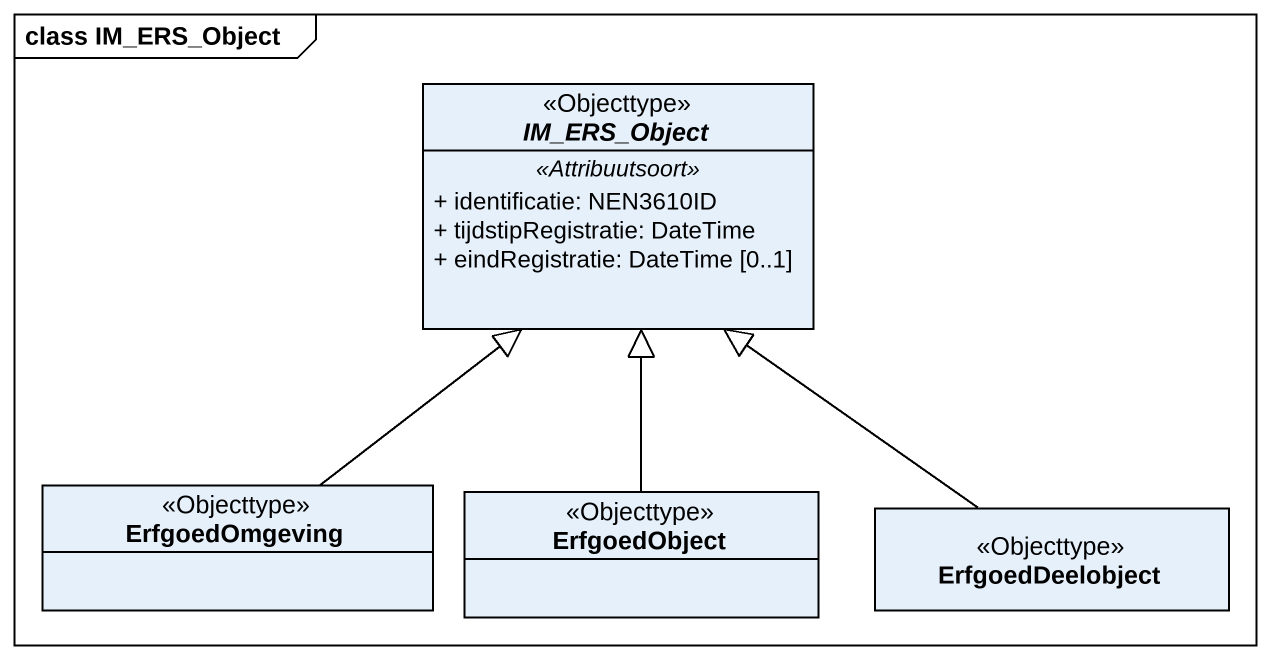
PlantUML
@startuml
mainframe class IM_ERS_Object
hide circle
hide empty members
skinparam classAttributeIconSize 0
abstract class IM_ERS_Object <<Objecttype>> {
  .. <<Attribuutsoort>> ..
  + identificatie: NEN3610ID
  + tijdstipRegistratie: DateTime
  + eindRegistratie: DateTime [0..1]
}
class ErfgoedOmgeving <<Objecttype>>
class ErfgoedObject <<Objecttype>>
class ErfgoedDeelobject <<Objecttype>>
ErfgoedOmgeving -up-|> IM_ERS_Object
ErfgoedObject -up-|> IM_ERS_Object
ErfgoedDeelobject -up-|> IM_ERS_Object
@enduml
